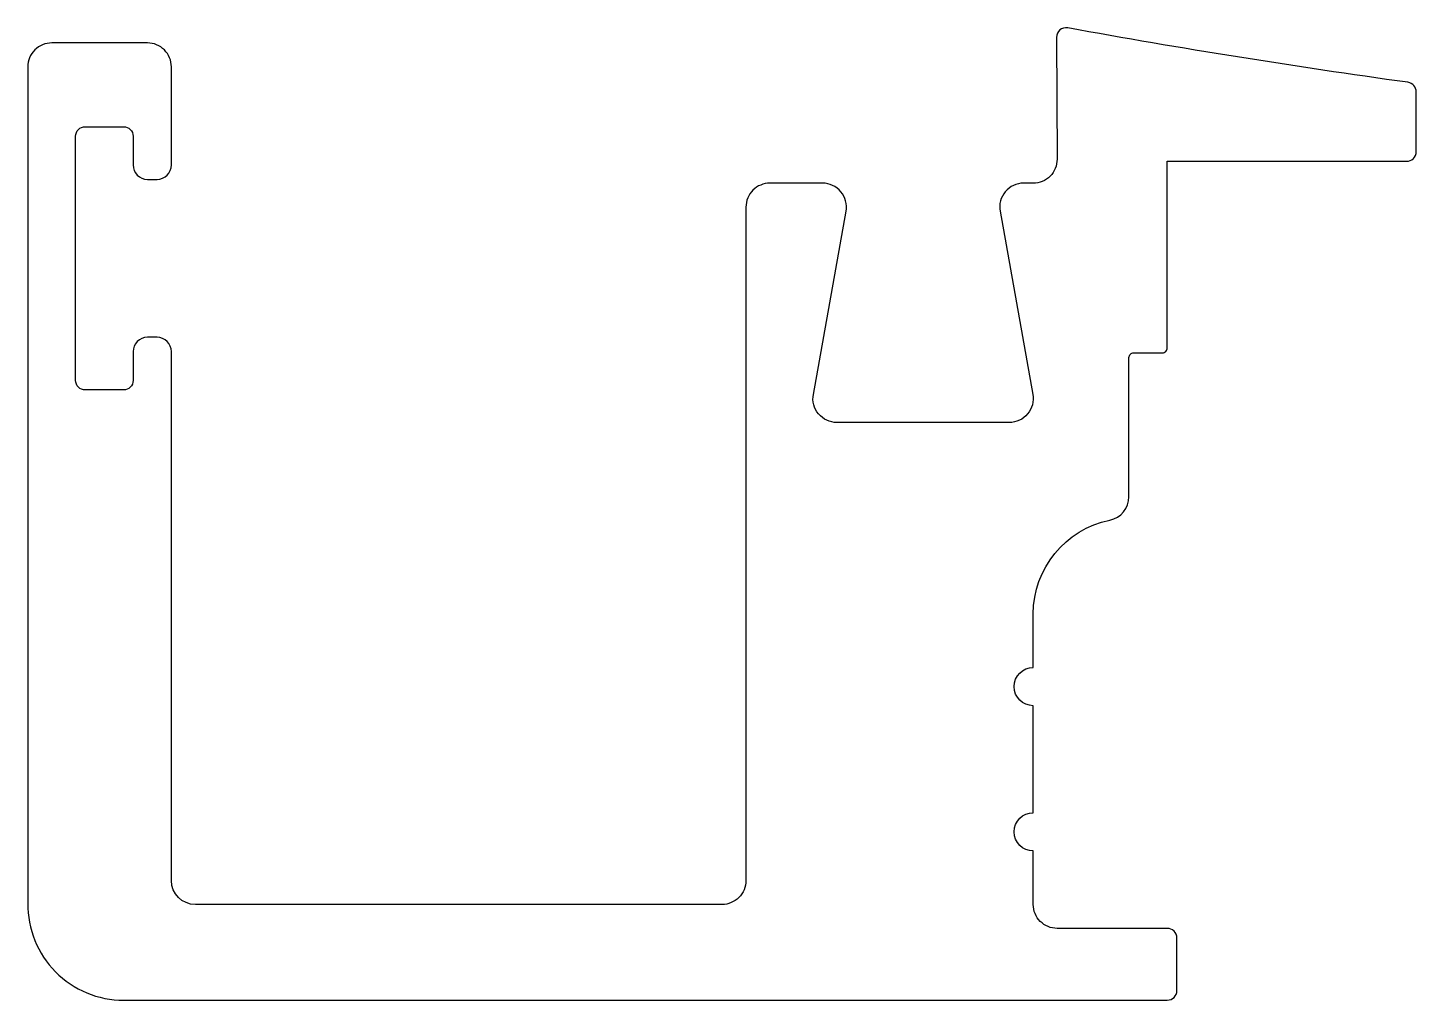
# Model space of a CAD drawing. Extents: x 215.6 to 244.6, y 298.6 to 319.
import ezdxf

# ---------------------------------------------------------------- set-up
doc = ezdxf.new("R2010")
doc.units = 0
doc.layers.get('0').update_dxf_attribs({"linetype": 'CONTINUOUS'})

msp = doc.modelspace()

# ---------------------------------------------------------------- linework, layer by layer
msp.add_lwpolyline([(236.606, 300.635), (236.606, 301.752, -0.999999), (236.606, 302.552), (236.606, 304.787, -0.999983), (236.606, 305.587), (236.606, 306.704, -0.356394), (238.206, 308.663, 0.356394), (238.606, 309.153), (238.606, 312.061, -0.414214), (238.706, 312.161), (239.305, 312.161, 0.414214), (239.405, 312.261), (239.405, 316.161), (244.405, 316.161, 0.414214), (244.605, 316.361), (244.606, 317.613, 0.374581), (244.433, 317.811, -0.010711), (237.327, 318.948, 0.46953), (237.091, 318.75), (237.104, 316.206, -0.415694), (236.604, 315.704), (236.405, 315.704, 0.467088), (235.913, 315.116), (236.597, 311.292, -0.467088), (236.105, 310.704), (232.505, 310.704, -0.467088), (232.013, 311.292), (232.697, 315.116, 0.467088), (232.205, 315.704), (231.105, 315.704, 0.414216), (230.605, 315.204), (230.605, 314.035), (230.605, 307.335), (230.605, 301.135, -0.414214), (230.105, 300.634), (219.105, 300.634, -0.414211), (218.605, 301.134), (218.605, 312.184, 0.414213), (218.305, 312.484), (218.105, 312.484, 0.414216), (217.805, 312.184), (217.805, 311.584, -0.417486), (217.603, 311.384), (216.805, 311.384, -0.414214), (216.605, 311.584), (216.605, 316.684, -0.414214), (216.805, 316.884), (217.605, 316.884, -0.414215), (217.805, 316.684), (217.805, 316.084, 0.414216), (218.105, 315.784), (218.305, 315.784, 0.414213), (218.605, 316.084), (218.605, 318.134, 0.414214), (218.105, 318.634), (216.105, 318.634, 0.414216), (215.605, 318.134), (215.606, 300.658, 0.417752), (217.606, 298.634), (239.406, 298.635, 0.414196), (239.606, 298.835), (239.606, 299.935, 0.414214), (239.406, 300.135), (237.106, 300.135, -0.414214), (236.606, 300.635)], format="xyb")

doc.saveas('drawing.dxf')
